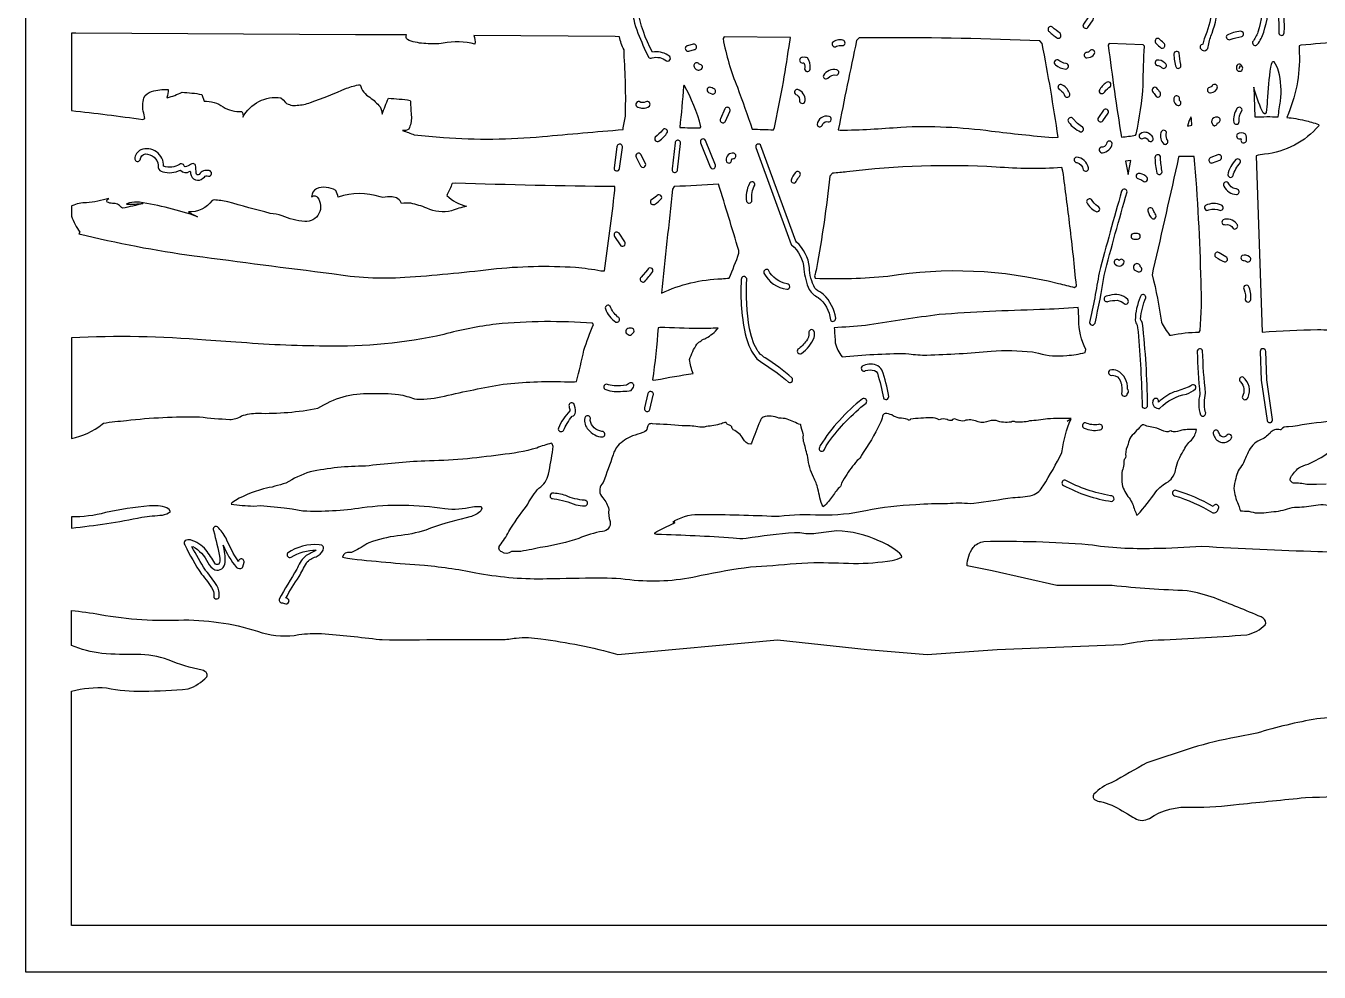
# Model space of a CAD drawing. Extents: x 1.4 to 96.1, y 1 to 80.1.
# Drawn here: x 21.63 to 36.22, y 1.03 to 11.71 of the extents above; entities that cross this region are included whole.
import ezdxf

# ---------------------------------------------------------------- set-up
doc = ezdxf.new("R2010")
doc.units = 0
doc.linetypes.add('0', pattern=[0])
doc.layers.add('1', color=7, linetype='0')

msp = doc.modelspace()

# ---------------------------------------------------------------- linework, layer by layer
at = {"layer": '1'}
msp.add_line((33.869598, 8.625259), (33.869587, 8.625214), dxfattribs=at)
for points in [[(51.639099, 39.057007), (51.639099, 1.057022), (51.62521, 1.057022), (51.62521, 1.029236), (21.62521, 1.029236), (21.62521, 39.029236), (21.639097, 39.029236), (21.639097, 39.057007)], [(35.32616, 11.254776), (35.317425, 11.225677), (35.326122, 11.254776)]]:
    msp.add_lwpolyline(points, close=True, dxfattribs=at)
for points in [[(34.935863, 11.426314, 0.275803), (34.970028, 11.485733, -0.076128), (35.01128, 11.623917, 0.043308), (35.089283, 11.960922, -0.072534), (35.228008, 12.316833, 0.256187), (35.192539, 13.013658, 0.044584), (35.123878, 13.09552, -0.175991), (35.055725, 13.310211, -0.088452), (35.134975, 13.849075, 0.00058), (35.151394, 13.913712, 0.831008), (35.090252, 13.919937, 0.073831), (34.990009, 13.314804, 0.09136), (35.034294, 13.12027, 0.035093), (35.152931, 12.960251, -0.142862), (35.234638, 12.686279, -0.141358), (35.166149, 12.335785), (35.1502, 12.300674, 0.088972), (35.00753, 11.866669, -0.058361), (34.921276, 11.559265, 0.008211), (34.907001, 11.49887, 0.744887), (34.890362, 11.439301, 0.308199)], [(35.521015, 11.4953, 0.097793), (35.593231, 11.635147, 0.037799), (35.674164, 12.031967, 0.033726), (35.721066, 12.379288, -0.069552), (35.796482, 12.634216, 0.256841), (35.726574, 13.134384, 0.04508), (35.503273, 13.404251, -0.075731), (35.340065, 13.649887, -0.087401), (35.313934, 13.791778, 0.810373), (35.25322, 13.784424, 0.172559), (35.367447, 13.47673, 0.038677), (35.560829, 13.2491, -0.078033), (35.739861, 12.978851, -0.19803), (35.721497, 12.610153, 0.094311), (35.650188, 12.301575, -0.036416), (35.611908, 12.038956, -0.037229), (35.52729, 11.634003, -0.076113), (35.467903, 11.525543, 0.808214)], [(28.89842, 11.334808, 0.327514), (28.870321, 11.375015, 0.181363), (28.69541, 11.410675, -0.081366), (28.528727, 11.884247, -0.09151), (28.553909, 12.245728, 0.848955), (28.49267, 12.253021, 0.162549), (28.532444, 11.622894, 0.020139), (28.650333, 11.352203, 0.349861), (28.691811, 11.34584, -0.236216), (28.853905, 11.309906, 0.516955)], [(35.822121, 11.789398), (35.814346, 11.88382, -0.12836), (35.845284, 12.183738), (35.849827, 12.193224, 1.057573), (35.799786, 12.22908), (35.779812, 12.192596, 0.118675), (35.748512, 11.929626, -0.037508), (35.762901, 11.621429, 0.835876), (35.824226, 11.626343, 0.044544)], [(33.667465, 11.775406, 0.990842), (33.614494, 11.808578), (33.558727, 11.726089, 0.962997), (33.608891, 11.688858)], [(33.20892, 11.691697, 1.002229), (33.17141, 11.641556, 0.048535), (33.265709, 11.567339, 0.81758), (33.294464, 11.621445, -0.021021)], [(26.138968, 11.506424, -0.08074), (25.950167, 11.541046), (25.931679, 11.551909, -0.44131), (25.921846, 11.604767), (25.345451, 11.604767), (22.190784, 11.623596), (22.139097, 11.62178), (22.139132, 10.750046, -0.006639), (22.945845, 10.649994), (22.967228, 10.662003), (22.955887, 10.721054, -0.145048), (22.957268, 10.894073, -0.223301), (23.044542, 10.964874, -0.084849), (23.23175, 10.986893, -0.050869), (23.216375, 10.896042), (23.221062, 10.895462, 0.05325), (23.387356, 10.956528, -0.037261), (23.609716, 10.931366), (23.636114, 10.856216, -0.167894), (23.850096, 10.792877, 0.166138), (24.06081, 10.740463, -0.189545), (24.073879, 10.67421, -0.31592), (24.503397, 10.894302), (24.528952, 10.872787), (24.553095, 10.841293, 0.206974), (24.686094, 10.809433, 0.076029), (24.835474, 10.84079, 0.022258), (25.242001, 11.001297, -0.05493), (25.397579, 11.04213, 0.215718), (25.507446, 10.899368, -0.064127), (25.622458, 10.790848, -0.148872), (25.644178, 10.708618, -0.010845), (25.716934, 10.888916, -0.023434), (25.961109, 10.86525), (25.966656, 10.854111, 0.029664), (25.975643, 10.677673, -0.113591), (25.946302, 10.540909, -0.167273), (25.877039, 10.524445, -0.019971), (26.00843, 10.475952), (26.336134, 10.447556, 0.042536), (27.454695, 10.457109, -0.001968), (28.363903, 10.535919, -0.007199), (28.390593, 10.686676, 0.025188), (28.37524, 11.400875), (28.375071, 11.418042), (28.374985, 11.435211, -0.067133), (28.322809, 11.58284), (28.276192, 11.58728), (26.67948, 11.596848, -0.128683), (26.692533, 11.5, 0.111366), (26.335085, 11.508514, -0.048628)], [(29.50477, 11.580017), (29.492107, 11.561523, 0.04914), (29.653467, 11.012877, -0.004107), (29.822079, 10.540146, 0.000701), (30.061512, 10.533508), (30.072268, 10.559525, 0.017144), (30.237371, 11.473602), (30.254742, 11.575653)], [(30.77228, 11.475266, -0.202246), (30.835966, 11.482756, 0.915134), (30.845114, 11.544357, 0.269804), (30.725269, 11.513915, 0.792942)], [(32.521366, 10.518846, 0.007888), (33.210114, 10.445724), (33.272808, 10.449127, 0.012628), (33.092377, 11.508362), (33.066536, 11.53688, 0.012316), (31.290092, 11.569839), (31.027981, 11.571259), (30.998352, 11.541077, 0.002379), (30.791903, 10.53334), (30.812342, 10.527557, 0.017352), (31.498171, 10.563965, -0.044932)], [(34.46476, 11.457825, 0.528881), (34.463303, 11.513016, 0.024283), (34.409668, 11.561372, 0.876517), (34.379211, 11.506074, -0.001204), (34.435112, 11.455017, 0.254244)], [(35.214916, 11.552261, -0.046916), (35.344757, 11.584012, 0.873746), (35.330605, 11.644318, 0.078804), (35.1791, 11.601794, 0.80959)], [(36.055573, 10.639343, -0.033714), (36.210045, 10.592575), (36.215015, 10.579163, -0.192842), (35.601711, 10.257698, 0.032128), (35.508221, 10.240707), (35.57745, 8.251358, -0.008008), (36.200569, 8.279999, -0.013708), (36.484406, 8.26033), (36.4953, 8.263626, -0.138494), (36.374569, 8.829956, -0.038608), (36.599083, 9.710617, 0.014939), (36.742794, 10.515687, 0.001994), (36.892284, 11.457016), (36.899342, 11.560186, 0.003321), (36.012672, 11.48638), (35.993355, 11.479889), (35.994827, 11.402699, -0.112704), (35.85318, 10.67186, -0.032944)], [(29.10458, 11.421051), (29.170214, 11.437241, 1.000252), (29.155283, 11.49791), (29.089619, 11.481721, 1.000441)], [(33.637486, 11.351425, 0.268646), (33.686157, 11.404175, 0.777799), (33.624905, 11.415695, -0.172169), (33.588318, 11.404599, 0.845209), (33.598576, 11.343842)], [(34.147968, 10.471008), (34.154095, 10.483475, 0.035747), (34.232998, 11.037533, -0.018765), (34.24884, 11.47644), (34.231243, 11.493332), (33.850899, 11.507782), (33.839123, 11.487044, 0.010074), (33.988499, 10.449661, 0.009282)], [(34.636501, 11.227174, 0.448628), (34.656792, 11.270691, -0.042261), (34.640144, 11.399048, 0.789204), (34.580276, 11.388611, 0.087159), (34.603382, 11.237794, 0.306193)], [(29.24091, 11.212388, 0.864729), (29.224564, 11.272049, 1.047711), (29.169125, 11.236389, 0.418112)], [(30.397408, 11.35045, 1.364231), (30.400099, 11.287979), (30.405661, 11.288132, -0.139068), (30.41283, 11.21582, 0.961758), (30.475817, 11.227905, 0.204338), (30.444332, 11.343018, 0.145038)], [(33.359169, 11.218844, 0.925455), (33.363934, 11.280975, -0.134828), (33.26997, 11.321547, 0.873537), (33.243534, 11.26535, 0.142779)], [(34.481838, 11.23169, 0.575939), (34.475292, 11.288788, 0.208522), (34.387028, 11.318723, 0.86139), (34.400635, 11.257874, -0.120363), (34.453007, 11.227858, 0.246699)], [(35.286453, 11.219086, 1.204481), (35.34956, 11.248947, 0.901703), (35.286057, 11.238098)], [(35.633366, 10.858063, -0.035605), (35.619759, 10.72789), (35.611031, 10.713699), (35.600433, 10.713272), (35.588394, 10.724503), (35.575333, 10.745285, -0.041094), (35.481335, 11.013397), (35.492977, 10.679016), (35.498989, 10.677429, -0.023679), (35.758034, 10.679016, -0.019511), (35.782345, 10.857132, 0.088106), (35.761433, 11.194931, 0.07947), (35.709301, 11.298812, 0.484387), (35.68634, 11.287933), (35.67812, 11.268112), (35.670776, 11.240463, 0.030567)], [(30.675274, 11.115448, -0.276753), (30.773252, 11.149947, 0.799275), (30.775284, 11.210892, 0.309168), (30.624456, 11.146896, 0.738919)], [(29.235167, 10.554916), (29.242262, 10.567581, 0.062067), (29.05385, 11.036896), (29.046526, 11.025162, -0.011565), (29.002857, 10.557587, -0.002693)], [(29.354179, 11.011382, 0.952216), (29.32955, 10.954025), (29.363949, 10.937133, 1.103852), (29.382095, 10.997803, 0.004396)], [(30.387081, 10.829942, 0.438258), (30.418373, 10.864197, 0.323536), (30.334333, 10.98947, 0.934985), (30.323963, 10.926331, -0.281529), (30.356247, 10.856018, 0.365746)], [(33.384495, 10.901505, 0.480404), (33.398754, 10.952347, 0.200628), (33.30941, 11.044528, 0.966564), (33.29459, 10.982956, -0.181667), (33.348938, 10.910951, 0.324507)], [(33.76759, 10.941055, 0.287917), (33.798615, 10.961761, -0.070253), (33.862724, 11.022568, 0.911967), (33.816772, 11.06514, 0.128088), (33.736549, 10.975861, 0.448147)], [(34.412724, 10.90593, 0.498438), (34.418243, 10.962463, 0.110289), (34.376324, 11.011337, 0.87467), (34.347153, 10.955414, -0.015697), (34.378216, 10.909454, 0.302414)], [(34.993969, 10.951248, 0.376436), (35.071213, 11.017639, 0.831816), (35.0075, 11.020447, -0.040811), (34.970814, 11.007571, 0.794092)], [(28.58786, 10.776688, 0.154235), (28.661079, 10.799667, 0.867574), (28.620237, 10.846725, -0.251805), (28.54674, 10.850585, 0.999909), (28.531868, 10.789185, 0.104921)], [(34.644005, 10.864487), (34.642006, 10.868683), (34.641083, 10.873244, 1.292921), (34.579006, 10.878784, 0.362465), (34.62664, 10.805296, 0.776454)], [(29.568085, 10.741272, 1.03422), (29.511471, 10.767807), (29.463707, 10.657913, 1.069567), (29.520006, 10.63063)], [(30.619778, 10.600403, -0.359839), (30.677433, 10.622085, 0.999937), (30.68829, 10.68364, 0.454877), (30.553495, 10.591797, 0.689926), (30.610954, 10.581024)], [(33.445469, 10.653062, 1.203038), (33.394867, 10.615402, 0.128232), (33.525215, 10.51062, 0.879976), (33.538769, 10.571228, -0.093348), (33.480042, 10.616379)], [(33.836502, 10.719849, 0.99083), (33.783531, 10.753021), (33.727757, 10.670533, 0.9633), (33.777924, 10.633316)], [(34.782219, 10.583969, 0.005887), (34.774517, 10.679214), (34.77142, 10.676773, 0.050188), (34.731789, 10.574844)], [(35.046013, 10.579651, 0.29548), (35.072086, 10.611037, 1.028606), (35.067062, 10.67447, 0.922895), (35.036488, 10.578694, 0.077182)], [(35.286594, 10.594924, 0.414088), (35.315525, 10.628326, -0.165447), (35.347008, 10.746216, 0.873862), (35.290905, 10.772476, 0.177287), (35.254776, 10.615982, 0.340165)], [(28.768545, 10.405075, 0.10285), (28.865129, 10.50647, 0.833049), (28.807985, 10.529541, -0.056266), (28.725807, 10.448227, 0.784179)], [(34.495354, 10.372208, 0.500564), (34.501022, 10.426315, -0.144953), (34.494541, 10.50209, 0.873589), (34.432476, 10.499344, 0.248732), (34.46434, 10.372588, 0.266267)], [(28.35656, 10.335022, 1.058748), (28.294449, 10.342102), (28.261753, 10.102341, 0.953505), (28.323746, 10.094986)], [(29.012964, 10.377136, 1.047441), (28.951138, 10.386566), (28.917614, 10.091644, 1.093755), (28.979317, 10.0811)], [(29.390244, 10.096558, 0.378778), (29.405504, 10.135025), (29.295555, 10.412811, 0.972732), (29.238314, 10.387741), (29.346033, 10.115463, 0.466378)], [(30.763193, 8.406448, 0.170911), (30.625954, 8.674896, 0.001802), (30.542183, 8.731812), (30.529655, 8.74614, -0.124733), (30.467472, 8.980774, 0.184077), (30.320143, 9.266937), (30.314398, 9.277664), (29.920273, 10.353333, 0.926167), (29.861752, 10.331879), (30.262455, 9.237961), (30.264286, 9.234451, -0.200341), (30.405045, 8.961349, 0.081772), (30.465425, 8.729614, 0.160071), (30.565992, 8.642349, -0.196463), (30.703428, 8.390457, 0.865608)], [(33.773884, 10.274827, 0.344887), (33.883362, 10.376556, 0.940705), (33.819309, 10.376114, -0.321375), (33.759209, 10.335743, 0.961515)], [(34.335522, 10.40744, 0.483875), (34.333961, 10.459793), (34.30822, 10.484924, 0.395127), (34.18951, 10.477783, 0.793698), (34.237976, 10.439408, -0.346848), (34.27647, 10.430176), (34.288925, 10.415984, 0.452051)], [(35.335125, 10.434586), (35.336468, 10.428848), (35.336971, 10.422974, 1.15682), (35.398331, 10.416992, 0.17145), (35.387207, 10.482651, 0.287318), (35.294468, 10.485353, 0.818081)], [(23.639332, 9.999969, -0.337266), (23.684433, 10.010148, 0.987109), (23.692614, 10.072327, 0.307955), (23.580811, 10.03012, -0.601726), (23.547132, 10.043213, 0.036614), (23.53878, 10.134323, 0.484129), (23.484407, 10.141968, -0.115214), (23.423216, 10.114929, -0.117416), (23.402552, 10.139847, 0.353334), (23.358713, 10.142456, -0.212529), (23.179701, 10.12175, 0.530845), (22.921747, 10.307193, 0.26535), (22.854437, 10.202606, 0.726753), (22.913288, 10.194046), (22.921486, 10.219055, -0.387277), (22.999035, 10.258789, -0.39919), (23.118614, 10.107117, 0.35637), (23.169289, 10.059952, 0.194066), (23.369236, 10.079224, 0.384334), (23.475609, 10.064987), (23.482246, 10.059647), (23.484575, 10.038651, 0.636916), (23.623985, 9.986084)], [(28.601067, 10.112062, 0.415853), (28.616787, 10.153534), (28.565683, 10.254135, 0.962084), (28.511326, 10.223389), (28.559641, 10.128098, 0.41592)], [(29.588745, 10.195053, -0.558815), (29.603407, 10.206543, 1.177256), (29.596817, 10.269088, 0.525476), (29.531765, 10.170395, 0.778664)], [(33.591591, 10.066879, 0.39373), (33.61536, 10.102234, 0.340797), (33.480164, 10.225284, 0.883533), (33.48455, 10.162659, -0.306685), (33.556942, 10.082565, 0.340163)], [(34.636593, 10.231827), (34.632278, 10.225187, -0.003098), (34.346249, 8.960509), (34.334465, 8.897583, -0.030248), (34.438808, 8.363998, 0.048696), (34.531464, 8.215225), (34.547455, 8.214371, -0.059284), (34.865063, 8.248062), (34.876122, 8.266724, 0.032525), (34.885757, 8.819138, 0.015292), (34.809818, 10.231613, 0.007223)], [(34.42115, 10.029145, 0.4466), (34.444534, 10.073715, -0.04025), (34.427826, 10.231231, 0.901222), (34.365871, 10.216537, 0.046169), (34.387035, 10.044846, 0.333479)], [(35.016209, 10.159866), (35.096218, 10.191423, 1.021461), (35.077244, 10.251083), (34.995419, 10.218826, 1.016165)], [(33.406845, 9.445145, 0.004346), (33.327198, 10.067505), (33.313717, 10.106049, -0.039694), (32.57489, 10.113159, 0.043328), (30.889824, 10.058599, 0.00176), (30.727322, 10.04213), (30.698288, 10.008499, -0.016378), (30.547905, 8.969444, -0.008209), (30.526033, 8.88356), (30.53161, 8.859024, 0.035312), (31.350454, 8.881561, -0.103273), (33.278309, 8.798946, -0.007855), (33.45673, 8.753983), (33.478992, 8.7742, 0.006248)], [(34.034718, 10.180709, 0.00194), (34.06234, 10.029205), (34.095413, 10.187775)], [(35.218719, 9.996063, 0.312378), (35.247959, 10.016327, -0.132447), (35.328991, 10.159546, 0.816613), (35.280037, 10.196365, 0.146039), (35.187611, 10.0242, 0.3846)], [(22.309031, 9.7099, 0.098974), (22.145151, 9.675781), (22.139097, 9.670639), (22.139095, 9.558212, 0.037651), (22.232458, 9.376907), (22.223732, 9.360976, 0.027784), (23.524767, 9.111603, 0.00208), (25.07856, 8.910828, 0.058113), (25.900145, 8.868973, 0.014016), (26.875687, 8.961182, -0.041024), (27.828259, 8.982816, -0.023629), (28.114923, 8.942627), (28.152838, 8.942657, 0.008068), (28.27058, 9.84642), (28.272354, 9.892869, -0.006829), (26.472128, 9.931428), (26.435467, 9.927383, -0.043178), (26.378057, 9.802505), (26.376976, 9.791748, 0.145698), (26.597887, 9.670334, 0.031962), (26.427467, 9.620331, -0.182638), (26.151598, 9.649353, 0.037449), (25.967417, 9.704926, 0.084955), (25.864498, 9.699936, 0.335518), (25.757395, 9.775024, 0.054408), (25.653049, 9.769958), (25.624739, 9.775909, 0.160516), (25.15053, 9.773514, 0.038606), (25.121269, 9.84816, 0.232949), (24.903996, 9.868469, 0.262792), (24.849762, 9.778137), (24.85779, 9.779144, -0.423093), (24.916088, 9.769714, -0.648958), (24.771574, 9.497986, -0.079211), (24.515717, 9.563736, 0.037167), (24.383522, 9.58992, -0.005962), (23.902559, 9.720383, 0.035616), (23.749176, 9.742447), (23.727215, 9.73378, -0.249732), (23.459961, 9.606888, 0.052092), (23.561886, 9.55275, 0.046824), (22.908169, 9.714859, 0.058209), (22.793087, 9.709381), (22.766384, 9.69928), (22.761099, 9.692291, 0.019949), (22.946203, 9.70282, -0.025041), (22.715864, 9.647827), (22.702883, 9.656906, 0.272794), (22.602417, 9.701996, -0.081673), (22.5413, 9.716919, -0.401376), (22.56275, 9.758423, -0.05144)], [(29.788649, 9.704881, 0.405959), (29.817633, 9.737366, -0.154946), (29.849916, 9.908096, 0.909503), (29.789885, 9.925522, 0.161807), (29.758167, 9.722641, 0.309417)], [(30.353582, 10.007492, 1.093051), (30.309023, 10.052444, 0.092292), (30.259798, 9.962875, 0.761612), (30.31814, 9.947739, -0.040412)], [(34.192543, 9.976746, -0.059201), (34.239742, 9.949388, 0.993128), (34.261181, 10.010239, 0.172311), (34.175911, 10.041109, 0.695491), (34.171913, 9.982651)], [(35.284393, 9.801881, 1.094377), (35.277096, 9.865371, -0.257314), (35.19194, 9.935777, 0.913347), (35.143196, 9.895767, 0.263676)], [(28.717157, 9.69191, 0.108446), (28.798189, 9.757584, 0.901917), (28.740482, 9.784424, -0.044153), (28.67853, 9.739029, 0.798113)], [(28.941698, 9.894363), (28.923498, 9.863997, 0.002338), (28.797216, 8.689682, -0.100264), (29.477015, 8.852818, -0.004827), (29.562506, 8.859695, 0.017118), (29.671572, 9.142502), (29.669958, 9.170275, 0.003279), (29.441717, 9.918457, -0.010955)], [(33.689915, 8.352966, 0.018628), (33.792721, 8.889514, -0.007707), (34.051891, 9.832535, 0.899814), (33.990189, 9.840226, 0.00506), (33.735233, 8.919754, -0.015399), (33.62851, 8.357178, 0.838656)], [(33.711243, 9.607708, 0.869228), (33.719055, 9.670975, -0.094297), (33.648281, 9.744965, 1.01899), (33.605999, 9.697113, 0.163782)], [(34.369041, 9.534149, 0.462019), (34.368256, 9.583832, -0.05165), (34.339314, 9.643587, 0.865124), (34.287624, 9.608902, 0.141798), (34.334248, 9.53041, 0.305126)], [(35.103821, 9.623889, 0.79511), (35.117542, 9.683214, 0.221525), (34.937096, 9.679919, 0.990832), (34.975399, 9.629883, -0.17488)], [(35.28376, 9.417814, 0.532431), (35.285297, 9.474365, 0.3204), (35.133896, 9.517992, 0.765447), (35.157146, 9.462327, -0.336861), (35.248196, 9.420547, 0.313598)], [(28.374033, 9.223403, 0.465388), (28.382626, 9.270767), (28.318935, 9.365005, 1.032313), (28.268091, 9.328598), (28.332211, 9.233765, 0.399515)], [(34.127216, 9.362732, 1), (34.127216, 9.300232), (34.16835, 9.300232, 1), (34.16835, 9.362732)], [(33.963211, 9.059967), (33.962864, 9.059998, 1.170633), (33.921825, 9.012786, 0.608759), (34.018925, 9.042877, 0.671616)], [(35.090073, 9.14621, 1.039929), (35.054348, 9.094666, 0.030878), (35.149128, 9.041532, 0.842749), (35.167061, 9.100616, 0.005542)], [(35.399384, 9.045885, 1.010379), (35.431351, 9.09987, 0.24054), (35.351093, 9.115966, 0.844014), (35.372478, 9.057541, -0.175799)], [(28.609194, 8.822708, 0.018522), (28.699833, 8.932571, 0.979105), (28.638784, 8.953995), (28.568026, 8.870331, 1.010864)], [(30.213123, 8.733842, 0.936209), (30.21719, 8.796066, -0.243832), (30.004522, 8.949905, 0.773782), (29.95368, 8.917068, 0.251121)], [(34.197758, 9.002212, 1.007559), (34.127758, 8.962648), (34.132553, 8.954286, 0.174314), (34.191906, 8.92889, 0.695748), (34.199482, 8.988831, 0.109461)], [(30.268164, 7.735199, 0.044693), (29.967396, 7.959395, -0.112366), (29.875908, 8.050034), (29.840702, 8.119873), (29.813011, 8.200241), (29.791975, 8.287766, -0.053385), (29.758842, 8.853592, 0.906473), (29.697113, 8.84433, 0.072204), (29.751768, 8.190186, 0.057404), (29.826683, 8.012589), (29.874924, 7.950684), (29.931765, 7.905823, -0.042859), (30.23082, 7.685853, 0.866331)], [(35.384483, 8.617065, 0.95779), (35.44709, 8.619324, 0.145621), (35.42244, 8.769852, 0.967924), (35.37418, 8.726685, -0.11725)], [(34.058334, 8.576263, 0.389926), (34.058151, 8.618546, 0.272464), (33.853024, 8.663986), (33.816036, 8.655329, 1.063409), (33.835972, 8.59581, -0.065064), (33.939857, 8.609528, -0.133842), (34.022282, 8.568864, 0.325587)], [(34.256287, 7.391234, 0.375821), (34.281628, 7.423645, 0.027782), (34.224705, 8.348663, 0.088876), (34.205112, 8.387207), (34.203465, 8.397476, -0.080355), (34.263325, 8.637787, 1.000909), (34.200253, 8.645309, 0.095317), (34.142971, 8.385788, 0.111446), (34.164242, 8.329926), (34.170578, 8.298538), (34.176777, 8.252258, -0.015039), (34.221325, 7.410461, 0.361362)], [(28.314693, 8.370483, 0.542915), (28.302889, 8.424133, -0.137884), (28.21924, 8.541382, 0.816205), (28.164181, 8.514603, 0.172486), (28.283787, 8.363022, 0.272956)], [(33.065857, 8.503721, 0.011764), (31.929804, 8.44847, 0.006436), (31.14492, 8.331116, -0.024698), (30.785961, 8.303329), (30.746283, 8.298981, -0.00465), (30.758713, 8.127945, 0.10642), (30.834509, 7.971893, -0.023014), (31.552549, 8.009445), (31.588858, 8.00708, 0.044818), (31.792101, 7.990615, 0.014806), (32.516895, 8.035995, -0.041523), (32.98362, 8.02684), (33.053062, 8.013474, 0.10987), (33.370407, 7.98764, 0.063755), (33.577518, 8.020676), (33.585812, 8.055023, -0.127582), (33.508286, 8.390457, 0.006689), (33.49976, 8.527908, -0.008686)], [(22.759436, 7.253891, -0.033426), (23.585167, 7.293169, 0.006101), (23.925093, 7.263382, 0.129795), (24.058283, 7.304626, -0.094964), (24.241615, 7.33461, 0.052347), (24.921644, 7.39093, -0.15313), (25.515135, 7.557831, -0.037315), (25.831347, 7.547104, -0.035331), (26.011885, 7.49733), (26.038391, 7.493164, 0.069123), (26.34754, 7.527893, -0.016775), (27.012606, 7.662216, -0.037116), (27.701694, 7.690384), (27.816719, 7.689545), (27.837265, 7.694382, 0.011477), (27.92292, 8.045029, -0.033059), (28.031807, 8.336655), (28.020597, 8.349594, 0.043264), (26.931496, 8.340195, 0.037457), (26.339857, 8.223206, -0.06125), (24.999702, 8.092087, -0.018318), (23.994295, 8.137238), (23.657505, 8.160263, 0.032147), (22.139097, 8.186737), (22.139095, 7.05159, 0.131971), (22.484785, 7.2131), (22.50005, 7.224533, -0.006942)], [(28.46903, 8.234222), (28.469212, 8.234591, 0.93327), (28.447329, 8.294724), (28.431414, 8.293549, 0.84135), (28.419811, 8.223114, 0.483253)], [(29.21875, 8.291336, -0.012283), (28.780235, 8.304199), (28.759785, 8.300385, -0.016627), (28.696806, 7.710403), (28.705183, 7.707443), (28.733669, 7.711029, -0.011353), (29.155643, 7.782623, -0.06425), (29.115381, 7.941513, -0.080303), (29.198175, 8.114334, -0.108705), (29.299604, 8.182022, 0.087367), (29.437057, 8.295258, -0.010275)], [(30.378088, 8.010818, 0.141343), (30.52092, 8.189957, 0.156923), (30.516958, 8.26619, 0.781257), (30.461275, 8.242157, -0.211377), (30.432478, 8.152573, -0.074321), (30.336727, 8.056778, 0.862505)], [(34.916107, 7.303298, 0.479838), (34.9338, 7.353653, -0.118608), (34.938099, 7.559875, -0.023176), (34.903973, 8.040939, 0.905106), (34.842876, 8.028793, 0.018393), (34.872974, 7.551788, 0.138913), (34.880592, 7.316254, 0.336459)], [(35.692501, 7.254074), (35.693073, 7.259247), (35.692757, 7.264587), (35.62788, 7.712402), (35.627266, 7.718567), (35.616322, 8.032959, 0.998657), (35.553864, 8.030792), (35.565117, 7.709808), (35.631344, 7.253204, 0.810103)], [(31.338667, 7.490129, 0.386006), (31.361122, 7.52565, 0.050861), (31.284519, 7.823181, 0.31058), (31.137011, 7.887009, 0.101946), (31.061411, 7.865356, 0.902588), (31.101425, 7.815659, -0.144649), (31.201122, 7.816864), (31.2197, 7.804947), (31.233215, 7.785522, -0.038252), (31.301683, 7.507782, 0.374198)], [(34.058796, 7.560928, 0.452177), (34.05648, 7.608261, 0.284164), (33.94347, 7.81517, 0.155197), (33.858463, 7.821838, 0.926948), (33.885128, 7.763457, -0.329503), (33.976242, 7.695953, -0.139292), (33.988907, 7.55809, 0.839921), (34.052685, 7.549805)], [(35.406235, 7.498337), (35.416553, 7.513367, 0.33075), (35.362331, 7.741941, 0.877048), (35.330673, 7.688674, -0.339658), (35.352154, 7.525085, 0.765402)], [(28.360764, 7.584595, 0.09025), (28.454573, 7.592819, 0.116859), (28.485546, 7.643921, 0.712131), (28.425827, 7.666046, 0.031945), (28.404381, 7.650299, -0.006485), (28.263134, 7.64267, -0.03977), (28.176441, 7.663513, 0.844702), (28.169498, 7.601852, 0.130019)], [(34.421619, 7.391525, -0.157741), (34.72139, 7.55174, 0.103278), (34.822433, 7.608613, 0.938639), (34.769924, 7.644684), (34.751637, 7.633408, -0.027661), (34.583397, 7.575043, 0.09212), (34.405167, 7.459352, 1.181671), (34.342083, 7.470888, 0.550786), (34.419147, 7.389646)], [(27.734388, 7.220016, -0.050663), (27.790636, 7.302094, 0.382897), (27.826777, 7.346817, 0.120971), (27.806629, 7.443649, 0.781161), (27.754116, 7.41333, -0.040136), (27.764252, 7.363052, 0.090604), (27.634024, 7.166077, 0.844473), (27.690731, 7.141968, -0.010191)], [(28.704515, 7.537811, 1.039583), (28.644745, 7.556717), (28.607615, 7.394638, 1.002112), (28.667524, 7.376556)], [(30.635864, 6.9245), (30.65682, 6.966263), (30.686665, 7.013412, -0.06795), (31.106764, 7.450256, 0.888126), (31.064554, 7.495743, 0.086441), (30.589808, 6.972834, 0.12407), (30.577444, 6.926256, 0.690414)], [(28.695585, 7.215363, 0.522727), (28.637657, 7.170807, -0.299009), (28.588268, 7.11615, -0.01027), (28.469236, 7.081177, 0.091772), (28.303272, 6.967804, 0.099098), (28.252745, 6.867342, -0.002571), (28.139614, 6.552185, 0.398037), (28.122137, 6.399551), (28.134853, 6.379639, -0.118749), (28.203796, 6.250244, 0.121465), (28.218519, 6.113205, -0.440172), (28.132935, 6.001465, 0.061494), (27.863956, 5.921753, -0.045902), (27.458078, 5.825363, -0.010779), (27.210323, 5.77536, 0.033942), (27.106451, 5.773818, -0.356721), (26.995453, 5.772491, -0.540076), (26.97291, 5.841446, 0.049061), (27.074644, 6.000062, -0.031646), (27.274305, 6.286255, -0.037624), (27.395527, 6.469315), (27.415268, 6.489548, 0.185232), (27.521976, 6.648041, 0.016306), (27.572495, 6.928314), (27.573566, 6.960129, 0.224848), (27.556723, 6.995834, 0.038627), (27.389975, 6.942734, -0.049604), (26.980841, 6.867294, -0.033067), (26.12602, 6.795578, 0.019505), (25.45826, 6.737411, 0.053172), (24.832096, 6.673141, 0.060282), (24.559696, 6.546783, -0.031098), (24.306974, 6.482254, 0.077351), (23.949102, 6.325485), (23.941391, 6.309937, 0.021859), (24.192692, 6.286774), (24.274681, 6.295146), (24.540363, 6.267087), (24.628925, 6.257735), (24.752249, 6.233734, 0.046485), (25.41925, 6.270508, -0.072221), (26.352667, 6.259338, 0.08661), (26.663809, 6.279221, -0.069703), (26.7645, 6.281021), (26.769997, 6.259003), (26.759928, 6.235275, -0.144282), (26.635239, 6.165649), (26.594246, 6.153717, 0.04119), (26.137043, 6.017136, -0.053384), (25.82007, 5.951447, 0.05982), (25.495617, 5.872192), (25.472288, 5.860275, -0.03545), (25.299654, 5.76236), (25.283829, 5.763855, 0.414009), (25.197159, 5.710129), (25.254009, 5.698286, 0.011377), (26.121891, 5.620728, -0.026189), (26.742996, 5.528442, 0.051566), (27.50547, 5.469084, 0.001483), (28.083704, 5.479279, -0.030514), (28.490313, 5.453323, 0.08196), (29.245266, 5.506209, -0.020028), (29.802069, 5.60205), (29.865082, 5.607117), (29.986849, 5.612762, -0.00743), (30.514778, 5.651411, -0.006577), (30.964804, 5.639542, 0.040002), (31.401188, 5.674454, 0.046523), (31.510088, 5.710464), (31.505646, 5.731461), (31.487494, 5.752945, 0.087255), (31.25617, 5.892029, 0.111305), (30.77363, 6.006348, 0.011012), (30.539454, 5.976486, -0.074481), (30.357117, 5.98558), (30.327574, 5.987228), (30.298252, 5.987396, 0.0226), (29.753248, 5.920197, -0.064903), (29.607033, 5.927154, 0.009511), (28.745543, 5.966598), (28.723087, 5.97348), (28.724163, 5.985336), (28.743525, 6.000885, -0.025113), (28.930738, 6.089417), (28.949497, 6.100372), (28.949768, 6.106094), (28.926302, 6.105347), (28.947964, 6.124176, -0.133026), (29.253117, 6.193985, -0.009235), (30.09248, 6.173294), (30.124231, 6.174408, -0.04095), (30.593733, 6.187958, 0.057934), (31.104177, 6.238251, -0.042129), (31.666992, 6.305481, -0.022852), (32.025555, 6.317917, -0.046018), (32.281151, 6.316086), (32.322399, 6.319355, 0.003347), (32.76149, 6.384811, 0.05244), (32.983807, 6.409912, 0.194631), (33.104603, 6.517319, 0.031524), (33.314915, 6.89064), (33.3204, 6.91098, -0.07255), (33.414898, 7.266052, 0.003245), (33.377083, 7.246155), (33.420223, 7.27452, 0.01449), (33.154831, 7.271591, -0.022185), (32.949162, 7.247652, -0.083926), (32.794682, 7.235153, 0.251504), (32.741982, 7.235901, -0.132533), (32.573513, 7.251511, 0.132242), (32.46595, 7.237992, -0.189296), (32.339462, 7.249894, 0.170756), (32.198479, 7.245087, -0.091001), (32.1138, 7.269485, 0.324211), (32.074036, 7.254167, -0.210313), (32.020985, 7.26265, 0.230441), (31.93136, 7.259689, 0.143009), (31.840021, 7.282379, 0.035961), (31.607508, 7.26767, -0.603758), (31.57583, 7.262741, 0.090386), (31.48061, 7.280228, -0.095), (31.397091, 7.315292, 0.101867), (31.319954, 7.332672, 0.306599), (31.292248, 7.300461, -0.081101), (31.262659, 7.216476, -0.044814), (31.052729, 6.862961, -0.206809), (31.006186, 6.800964, 0.049284), (30.875072, 6.621048, 0.11561), (30.82159, 6.516205), (30.817446, 6.509583, 0.061483), (30.728363, 6.399673, -0.045461), (30.626991, 6.282028), (30.617653, 6.277634, -0.044134), (30.563185, 6.483826, 0.066248), (30.513134, 6.61232, -0.082785), (30.449389, 6.836564, -0.00435), (30.407724, 7.00232), (30.400417, 7.015869, -0.038425), (30.398499, 7.088837), (30.395967, 7.103058, -0.051412), (30.368187, 7.20282), (30.365313, 7.206161, -0.020005), (30.215656, 7.269913, 0.061905), (30.123459, 7.279129, 0.188771), (29.946735, 7.290421, 0.196267), (29.909563, 7.24373, 0.009271), (29.817545, 7.007699, -0.018523), (29.804983, 6.987288, -0.343472), (29.719997, 7.047989, 0.148496), (29.607813, 7.148651, -0.200554), (29.590294, 7.182861, 0.049505), (29.539751, 7.211884), (29.535458, 7.216873), (29.527477, 7.230377, 0.100907), (29.473339, 7.216858, -0.045231), (29.302977, 7.185196, -0.157413), (29.208559, 7.182175, 0.044806), (29.030121, 7.193466, 0.011265)], [(28.134209, 7.067506, 0.960054), (28.125956, 7.129395, -0.314209), (27.991642, 7.253967), (27.99304, 7.262558, 1.143224), (27.933458, 7.281509, 0.25745), (27.971598, 7.149719, 0.223526)], [(33.738846, 7.146161, 1.230122), (33.73011, 7.208374, -0.147719), (33.582165, 7.226305, 0.935656), (33.568928, 7.165207, 0.141984)], [(34.311943, 7.181915, -0.054202), (34.24044, 7.203461), (34.225372, 7.20546, 0.022453), (34.094109, 7.068542, 0.086034), (34.064056, 6.985626, 0.102622), (34.032803, 6.867722, -0.348823), (34.016747, 6.811737, -0.094972), (33.990837, 6.666962, 0.032846), (33.995312, 6.532822, 0.11849), (34.075184, 6.379837, -0.102752), (34.135136, 6.243439, -0.086617), (34.15992, 6.183411), (34.169518, 6.188248, 0.032158), (34.37619, 6.449783, -0.092478), (34.513493, 6.561691, 0.211091), (34.602501, 6.713242, -0.091156), (34.685749, 6.905869, -0.116313), (34.777744, 7.031677, 0.129849), (34.836014, 7.149689, 0.048618), (34.668091, 7.144211, -0.08575), (34.572018, 7.124313), (34.55682, 7.128128), (34.5439, 7.136459), (34.530384, 7.132294), (34.513733, 7.125946), (34.495415, 7.125381, -0.045735), (34.387642, 7.165894, 0.016989)], [(35.171345, 7.078752, -0.559841), (35.094536, 7.101913, 0.056219), (35.072628, 7.139985, 0.6896), (35.02417, 7.10733), (35.031982, 7.085587, 0.654209), (35.22998, 7.056564, 0.96638)], [(33.904034, 6.366959, 0.491818), (33.864418, 6.40271, -0.073803), (33.351925, 6.579053, 0.829873), (33.332645, 6.520721, 0.084559), (33.878548, 6.339158, 0.323306)], [(27.932722, 6.290269, 1.007384), (27.930538, 6.352753, -0.089716), (27.716745, 6.406479, 0.073428), (27.56193, 6.432571, 0.827518), (27.568211, 6.371292), (27.585899, 6.37059, -0.04693), (27.830818, 6.303101, 0.066939)], [(35.078335, 6.252608, 1.218686), (35.022713, 6.281906, 0.063501), (34.595615, 6.466031, 0.873498), (34.586189, 6.404816, -0.060444), (35.018337, 6.21277, 0.455996)], [(22.522549, 6.213287, -0.07089), (22.139097, 6.165787), (22.139099, 6.03961, 0.022974), (22.934713, 6.161133, -0.019692), (23.167175, 6.186615, 0.114689), (23.256998, 6.223541), (23.243519, 6.249008), (23.216728, 6.267639, 0.107708), (23.018785, 6.28891, 0.035732)], [(23.657833, 5.557663), (23.65147, 5.565933, -0.024722), (23.498547, 5.829483), (23.508741, 5.831619, -0.167476), (23.677341, 5.64949, 0.147164), (23.759031, 5.56813, 0.499964), (23.874186, 5.651642, 0.084105), (23.851551, 5.846878, 0.081674), (24.003643, 5.594095, 0.316316), (24.066507, 5.589472, 0.111239), (24.072941, 5.601578), (24.087229, 5.652985, 1.092811), (24.024725, 5.661438, -0.045666), (23.883539, 5.924316, 0.080369), (23.788063, 6.054459, 0.741869), (23.741341, 6.011307, -0.028436), (23.813341, 5.70084, -0.137266), (23.80228, 5.633883, -0.535994), (23.758825, 5.643433, 0.019045), (23.657593, 5.79496, 0.140057), (23.483402, 5.904968, 0.114092), (23.423475, 5.898712, 0.420792), (23.419369, 5.849411, 0.036308), (23.607651, 5.520401, -0.038596), (23.735565, 5.344376, -0.149727), (23.74437, 5.265793, 0.804745), (23.805399, 5.263626, 0.188082), (23.779379, 5.392548, 0.037046)], [(24.55953, 5.249161), (24.558887, 5.249313, -0.023285), (24.708418, 5.491166, -0.002022), (24.790447, 5.644684, -0.170025), (24.899811, 5.715408, 0.170512), (24.979355, 5.789368), (24.98484, 5.812042, 0.35305), (24.96413, 5.845352), (24.933886, 5.851669, 0.169024), (24.578918, 5.757614, 0.830931), (24.618765, 5.710831, -0.150117), (24.902561, 5.790482, -0.008483), (24.788885, 5.730927, 0.144177), (24.692169, 5.591064), (24.684669, 5.575912, 0.016499), (24.483681, 5.236956, 0.500467), (24.520395, 5.194534, 0.058653), (24.569576, 5.185089, 0.940473)]]:
    msp.add_lwpolyline(points, format="xyb", close=True, dxfattribs=at)
for points in [[(36.347267, 7.243027, 0.020719), (35.922333, 7.184509), (35.874031, 7.183167, 0.251736), (35.785419, 7.149048), (35.779373, 7.146865, 0.325018), (35.664158, 7.111252, -0.117128), (35.549633, 7.031525, 0.188427), (35.419346, 6.89447, 0.048107), (35.358643, 6.75943, 0.141454), (35.277054, 6.598877, 0.054263), (35.256062, 6.485764, 0.083333), (35.305477, 6.30806), (35.315178, 6.278519), (35.322838, 6.248215), (35.329391, 6.235138, 0.025612), (35.424736, 6.231049, 0.136888), (35.620209, 6.216736), (35.6786, 6.22435, 0.079615), (35.888657, 6.264633, -0.070121), (35.995285, 6.276718, 0.038537), (36.207932, 6.301971, -0.060939), (36.321098, 6.298462, 0.009299)], [(36.299381, 6.534622), (36.189186, 6.532654), (36.078995, 6.530457, 0.061996), (35.927887, 6.547274, -0.549083), (35.899361, 6.612656, -0.080731), (35.987919, 6.718018, -0.063239), (36.092876, 6.761337, 0.058032), (36.325352, 6.892136)], [(51.106617, 1.557022), (22.139097, 1.557007), (22.139097, 4.201111, -0.076276), (22.536591, 4.236862, 0.056827), (22.947277, 4.200516, 0.026428), (23.457869, 4.224533, 0.119155), (23.666515, 4.361854, 0.440697), (23.643831, 4.422501), (23.63007, 4.430695), (23.615372, 4.437057, -0.05268), (23.231411, 4.553192, 0.084074), (22.879499, 4.612411, -0.022634), (22.483383, 4.624908, -0.061788), (22.139097, 4.713394), (22.139097, 5.1091, -0.026209), (22.46505, 5.062898, 0.053961), (23.407696, 5.003393, -0.081934), (24.292767, 4.858002, 0.117971), (24.706221, 4.836761, -0.044604), (24.961012, 4.850863, -0.010321), (25.617424, 4.781466), (25.645168, 4.780328, 0.000561), (26.992441, 4.781281, 0.031383), (27.156048, 4.798859, -0.065864), (27.436003, 4.789215, -0.038183), (28.303955, 4.613495), (30.106148, 4.780075), (31.119131, 4.669113), (31.796791, 4.613464), (32.585274, 4.668976), (33.994446, 4.724625, -0.033856), (34.337112, 4.774839, 0.010086), (35.402374, 4.835648, 0.141853), (35.610214, 4.947344, 0.391735), (35.586037, 5.02101, 0.056801), (35.564571, 5.036423, 0.006712), (35.036774, 5.251668, 0.036719), (34.73016, 5.332138, -0.019415), (33.881332, 5.39119), (33.262478, 5.391205), (33.260284, 5.391479), (32.528969, 5.557892), (32.24736, 5.613419, -0.149012), (32.312759, 5.819448, -0.175802), (32.436779, 5.888687, -0.024301), (33.613552, 5.855118, 0.045711), (34.351368, 5.811872, 0.016624), (34.895195, 5.835635, 0.008246), (36.205666, 5.775558, -0.008705), (37.036453, 5.724533, 0.08486)], [(36.526684, 3.932306, -0.045712), (36.193638, 3.88745, 0.032328), (35.515865, 3.724746), (35.284206, 3.678986, 0.029832), (34.785503, 3.558792), (34.276085, 3.391344, 0.000298), (33.881046, 3.168854, 0.114159), (33.6754, 3.036026, 0.471092), (33.692566, 2.972382, 0.149556), (33.75082, 2.953873, -0.084619), (33.995899, 2.850525), (34.056393, 2.814514), (34.115578, 2.776382), (34.138039, 2.764558, 0.281499), (34.302635, 2.763779, -0.166718), (34.785679, 2.889908, 0.033642), (35.316963, 2.923786, -0.001226), (36.064278, 2.999145, 0.007471), (37.316483, 3.057785, 0.054141)]]:
    msp.add_lwpolyline(points, format="xyb", dxfattribs=at)

doc.saveas('drawing.dxf')
